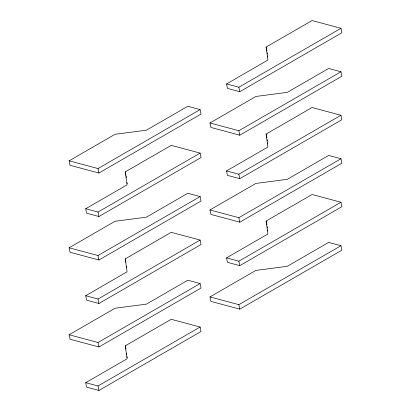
<?xml version="1.0" encoding="UTF-8"?>
<svg xmlns="http://www.w3.org/2000/svg" width="411" height="411" viewBox="0 0 411 411"><rect width="100%" height="100%" fill="white"/><g stroke="black" fill="none" stroke-linecap="round" stroke-linejoin="round"><path stroke-width="0.62" d="M69.12 160.814L115.065 134.289L146.434 130.189L187.801 106.305L200.121 109.609L201.036 114.073L98.933 173.021L70.034 165.279L69.12 160.814L98.018 168.556L200.121 109.609M266.123 47.075L312.067 20.55L340.966 28.292L341.88 32.757L239.777 91.704L227.458 88.401L226.543 83.942L267.91 60.057L266.123 47.075L266.924 50.979M226.543 83.942L238.863 87.24L340.966 28.292M125.283 171.875L171.223 145.35L200.121 153.098L201.036 157.557L98.933 216.505L86.613 213.206L85.699 208.742L127.066 184.858L125.283 171.875L125.966 175.225M209.964 122.981L255.904 96.462L287.279 92.362L328.646 68.478L340.966 71.781L341.88 76.241L239.777 135.188L210.879 127.446L209.964 122.981L238.863 130.729L340.966 71.781M85.699 208.742L98.018 212.045L200.121 153.098M69.12 247.787L115.065 221.262L146.434 217.162L187.801 193.278L200.121 196.581L201.036 201.046L98.933 259.993L70.034 252.251L69.12 247.787L98.018 255.529L200.121 196.581M266.123 134.048L312.067 107.523L340.966 115.265L341.88 119.729L239.777 178.677L227.458 175.374L226.543 170.909L267.91 147.03L266.123 134.048L266.924 137.952M226.543 170.909L238.863 174.213L340.966 115.265M125.283 258.848L171.223 232.323L200.121 240.065L201.036 244.53L98.933 303.477L86.613 300.179L85.699 295.715L127.066 271.83L125.283 258.848L125.966 262.197M209.964 209.954L255.904 183.429L287.279 179.33L328.646 155.45L340.966 158.749L341.88 163.213L239.777 222.161L210.879 214.419L209.964 209.954L238.863 217.702L340.966 158.749M85.699 295.715L98.018 299.013L200.121 240.065M69.12 334.76L115.065 308.235L146.434 304.135L187.801 280.251L200.121 283.554L201.036 288.019L98.933 346.966L70.034 339.219L69.12 334.76L98.018 342.502L200.121 283.554M266.123 221.02L312.067 194.495L340.966 202.238L341.88 206.702L239.777 265.65L227.458 262.346L226.543 257.882L267.91 234.003L266.123 221.02L266.924 224.925M226.543 257.882L238.863 261.185L340.966 202.238M125.283 345.821L171.223 319.296L200.121 327.038L201.036 331.502L98.933 390.45L86.613 387.147L85.699 382.687L127.066 358.803L125.283 345.821L125.966 349.165M209.964 296.927L255.904 270.402L287.279 266.302L328.646 242.423L340.966 245.721L341.88 250.186L239.777 309.134L210.879 301.391L209.964 296.927L238.863 304.669L340.966 245.721M85.699 382.687L98.018 385.986L200.121 327.038M238.863 87.24L239.777 91.704M238.863 130.729L239.777 135.188M238.863 174.213L239.777 178.677M238.863 217.702L239.777 222.161M238.863 261.185L239.777 265.65M238.863 304.669L239.777 309.134M98.018 168.556L98.933 173.021M98.018 212.045L98.933 216.505M98.018 255.529L98.933 259.993M98.018 299.013L98.933 303.477M98.018 342.502L98.933 346.966M98.018 385.986L98.933 390.45M267.207 52.772L267.376 54.011M267.633 55.865L267.802 57.103M267.207 139.745L267.376 140.983M267.633 142.838L267.802 144.076M267.207 226.718L267.376 227.956M267.633 229.811L267.802 231.044M126.192 176.34L126.362 177.578M127.045 182.52L127.215 183.758M126.619 266.4L126.788 267.638M126.619 353.373L126.788 354.611M127.045 356.465L127.215 357.704"/></g></svg>
